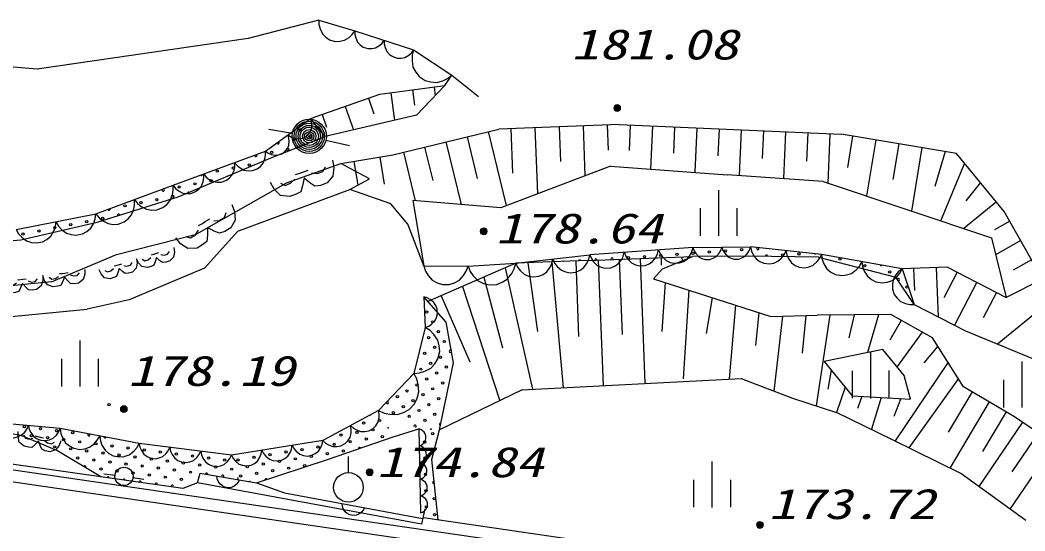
# Model space of a CAD drawing. Units: millimetres, scale not verified. Extents: x 40000 to 680000, y 20000 to 380000.
# Drawn here: x 186460 to 230227, y 261482 to 283720 of the extents above; entities that cross this region are included whole.
import ezdxf
from ezdxf.enums import TextEntityAlignment as Align

# ---------------------------------------------------------------- set-up
doc = ezdxf.new("R2010")
doc.units = ezdxf.units.MM
doc.header["$LTSCALE"] = 1000
doc.layers.add('M-BGD', color=7, linetype='Continuous', lineweight=25)
doc.layers.add('M-BGD-HTXT', color=7, linetype='Continuous', lineweight=13)
doc.styles.add('ＭＳ ゴシック', font='')
doc.styles.get('ＭＳ ゴシック').set_extended_font_data('MS Gothic')

# ---------------------------------------------------------------- blocks, each defined once
blk = doc.blocks.new('BUHIN531')
at = {"color": 7, "linetype": 'Continuous', "lineweight": 13}
for centre, radius in [((0, 0), 150), ((0, 0), 131), ((0, 0), 112), ((0, 0), 93.8), ((0, 0), 75), ((0, 0), 56.2), ((-1, 0), 37.5), ((0, 0), 18.8)]:
    blk.add_circle(centre, radius, dxfattribs=at)
blk = doc.blocks.new('BUHIN2')
at = {"color": 7, "linetype": 'Continuous', "lineweight": 25}
blk.add_circle((0, 0), 398, dxfattribs=at)
blk = doc.blocks.new('BUHIN5')
at = {"color": 7, "linetype": 'Continuous', "lineweight": 25}
for p, q in [((-72, 823), (-1204, 425)), ((943, 332), (-943, -332)), ((459, -687), (-674, -1085))]:
    blk.add_line(p, q, dxfattribs=at)
blk = doc.blocks.new('BUHIN13')
at = {"color": 7, "linetype": 'Continuous', "lineweight": 25}
for radius in [746, 660, 574, 484, 398, 292, 202, 116, 22.5]:
    blk.add_circle((0, 0), radius, dxfattribs=at)
blk = doc.blocks.new('BUHIN26')
at = {"color": 7, "linetype": 'Continuous', "lineweight": 25}
for points in [[(119, -939), (-96, -933), (-331, -848), (-490, -649), (-515, -447), (-503, -283), (-380, -163), (-211, -27), (-413, 62), (-572, 151), (-610, 299), (-634, 487), (-543, 742), (-326, 879), (-119, 939)], [(-194, 667), (-289, 550), (-268, 381), (-178, 240)], [(-48, 189), (-41, 62), (-29, -37), (-4, -191)], [(-109, -271), (-161, -421), (-139, -595), (-25, -699)]]:
    blk.add_lwpolyline(points, dxfattribs=at)
blk = doc.blocks.new('BUHIN41')
at = {"color": 7, "linetype": 'Continuous', "lineweight": 25}
for points in [[(497, -686), (325, -774), (104, -808), (-106, -720), (-213, -573), (-273, -439), (-229, -291), (-154, -112), (-351, -129), (-515, -127), (-608, -27), (-707, 110), (-745, 350), (-634, 550), (-497, 686)], [(-439, 440), (-463, 308), (-374, 184), (-243, 112)], [(-119, 128), (-59, 31), (-7, -41), (79, -152)], [(31, -260), (54, -400), (146, -527), (280, -561)]]:
    blk.add_lwpolyline(points, dxfattribs=at)
blk = doc.blocks.new('BUHIN42')
at = {"color": 7, "linetype": 'Continuous', "lineweight": 25}
for points in [[(430, -819), (231, -887), (-13, -890), (-227, -761), (-319, -585), (-364, -431), (-292, -279), (-184, -97), (-400, -84), (-576, -57), (-661, 65), (-747, 229), (-750, 494), (-599, 693), (-430, 819)], [(-406, 544), (-453, 405), (-375, 257), (-245, 159)], [(-109, 157), (-59, 42), (-14, -44), (61, -177)], [(-7, -286), (-4, -441), (76, -592), (216, -649)]]:
    blk.add_lwpolyline(points, dxfattribs=at)
blk = doc.blocks.new('BUHIN101')
at = {"color": 7, "linetype": 'Continuous', "lineweight": 25}
blk.add_lwpolyline([(-341, -129), (-286, -198), (-220, -249), (-125, -299), (-35, -311), (55, -307), (161, -267), (232, -211), (291, -142), (329, -41), (344, 40), (341, 129)], dxfattribs=at)
blk = doc.blocks.new('BUHIN102')
at = {"color": 7, "linetype": 'Continuous', "lineweight": 25}
blk.add_lwpolyline([(-321, 590), (-432, 472), (-509, 338), (-576, 153), (-576, -15), (-545, -178), (-446, -361), (-326, -475), (-185, -567), (8, -611), (159, -616), (321, -590)], dxfattribs=at)
blk = doc.blocks.new('BUHIN103')
at = {"color": 7, "linetype": 'Continuous', "lineweight": 25}
blk.add_lwpolyline([(-510, 466), (-579, 314), (-609, 159), (-612, -45), (-556, -208), (-471, -356), (-313, -501), (-158, -572), (10, -613), (213, -592), (362, -546), (510, -466)], dxfattribs=at)
blk = doc.blocks.new('BUHIN108')
at = {"color": 7, "linetype": 'Continuous', "lineweight": 25}
blk.add_lwpolyline([(-169, 674), (-311, 585), (-423, 471), (-538, 302), (-582, 134), (-592, -38), (-540, -246), (-450, -392), (-332, -520), (-150, -614), (1, -659), (169, -674)], dxfattribs=at)
blk = doc.blocks.new('BUHIN109')
at = {"color": 7, "linetype": 'Continuous', "lineweight": 25}
blk.add_lwpolyline([(-131, 865), (-320, 770), (-473, 641), (-638, 443), (-713, 237), (-747, 24), (-707, -244), (-611, -438), (-478, -613), (-262, -752), (-78, -826), (131, -865)], dxfattribs=at)
blk = doc.blocks.new('BUHIN110')
at = {"color": 7, "linetype": 'Continuous', "lineweight": 25}
blk.add_lwpolyline([(-142, 660), (-283, 577), (-395, 471), (-512, 311), (-560, 148), (-576, -17), (-532, -222), (-449, -366), (-339, -494), (-166, -591), (-21, -639), (142, -660)], dxfattribs=at)
blk = doc.blocks.new('BUHIN194')
at = {"color": 7, "linetype": 'Continuous', "lineweight": 25}
blk.add_lwpolyline([(-354, 731), (-496, 594), (-596, 438), (-687, 217), (-697, 14), (-669, -184), (-559, -411), (-421, -556), (-255, -674), (-25, -739), (158, -754), (354, -731)], dxfattribs=at)
blk = doc.blocks.new('BUHIN195')
at = {"color": 7, "linetype": 'Continuous', "lineweight": 25}
blk.add_lwpolyline([(-298, 690), (-434, 569), (-533, 429), (-627, 229), (-644, 41), (-625, -143), (-533, -357), (-411, -497), (-263, -613), (-53, -682), (115, -703), (298, -690)], dxfattribs=at)
blk = doc.blocks.new('BUHIN196')
at = {"color": 7, "linetype": 'Continuous', "lineweight": 25}
blk.add_lwpolyline([(-215, 590), (-334, 496), (-424, 383), (-511, 221), (-535, 65), (-529, -89), (-462, -272), (-367, -394), (-249, -498), (-77, -566), (62, -592), (215, -590)], dxfattribs=at)
blk = doc.blocks.new('BUHIN197')
at = {"color": 7, "linetype": 'Continuous', "lineweight": 25}
blk.add_lwpolyline([(-176, 755), (-337, 657), (-463, 533), (-594, 347), (-646, 159), (-661, -31), (-607, -265), (-508, -429), (-379, -574), (-179, -682), (-11, -735), (176, -755)], dxfattribs=at)
blk = doc.blocks.new('BUHIN198')
at = {"color": 7, "linetype": 'Continuous', "lineweight": 25}
blk.add_lwpolyline([(-144, 883), (-336, 784), (-491, 650), (-657, 446), (-732, 234), (-764, 16), (-719, -258), (-619, -455), (-482, -632), (-259, -772), (-71, -846), (144, -883)], dxfattribs=at)
blk = doc.blocks.new('BUHIN200')
at = {"color": 7, "linetype": 'Continuous', "lineweight": 25}
blk.add_lwpolyline([(-447, 762), (-589, 602), (-684, 424), (-765, 176), (-758, -45), (-710, -258), (-571, -494), (-409, -640), (-219, -754), (36, -804), (236, -804), (447, -762)], dxfattribs=at)
blk = doc.blocks.new('BUHIN201')
at = {"color": 7, "linetype": 'Continuous', "lineweight": 25}
blk.add_lwpolyline([(-573, 689), (-688, 506), (-754, 311), (-794, 51), (-751, -169), (-668, -374), (-490, -588), (-304, -707), (-95, -790), (168, -798), (368, -766), (573, -689)], dxfattribs=at)
blk = doc.blocks.new('BUHIN202')
at = {"color": 7, "linetype": 'Continuous', "lineweight": 25}
blk.add_lwpolyline([(-456, 551), (-548, 404), (-601, 249), (-633, 42), (-599, -134), (-533, -298), (-392, -468), (-243, -564), (-77, -630), (133, -637), (293, -611), (456, -551)], dxfattribs=at)
blk = doc.blocks.new('BUHIN203')
at = {"color": 7, "linetype": 'Continuous', "lineweight": 25}
blk.add_lwpolyline([(-497, 346), (-540, 206), (-548, 67), (-527, -110), (-459, -245), (-368, -364), (-214, -471), (-71, -516), (80, -532), (253, -490), (378, -433), (497, -346)], dxfattribs=at)
blk = doc.blocks.new('BUHIN205')
at = {"color": 7, "linetype": 'Continuous', "lineweight": 25}
blk.add_lwpolyline([(-16, 672), (-170, 618), (-299, 534), (-444, 400), (-521, 250), (-567, 91), (-562, -118), (-508, -275), (-424, -421), (-273, -548), (-140, -622), (16, -672)], dxfattribs=at)

msp = doc.modelspace()

# ---------------------------------------------------------------- linework, layer by layer
at = {"layer": 'M-BGD'}
for p, q in [((199470, 283720), (196391, 282918)), ((199470, 283720), (201044, 283258)), ((201044, 283258), (203603, 282428)), ((196391, 282918), (187202, 281578)), ((203603, 282428), (205270, 281329)), ((187202, 281578), (184296, 281822)), ((204967, 280876), (205270, 281329)), ((205270, 281329), (206430, 280396)), ((202133, 280494), (204967, 280876)), ((202606, 280558), (202768, 279354)), ((203550, 280685), (203640, 280016)), ((204967, 280876), (203730, 279578)), ((204495, 280812), (204546, 280433)), ((199114, 279432), (202133, 280494)), ((201630, 280317), (201870, 279636)), ((200623, 279963), (200984, 278939)), ((197147, 278014), (199114, 279432)), ((199750, 278653), (199114, 279432)), ((199617, 279609), (199809, 279061)), ((203730, 279578), (199750, 278653)), ((198320, 278782), (197291, 278951)), ((202692, 277853), (207316, 278978)), ((206854, 278866), (207638, 275643)), ((212554, 279176), (207316, 278978)), ((207840, 278998), (207913, 277059)), ((208888, 279038), (208996, 276156)), ((209935, 279078), (209992, 277558)), ((210983, 279117), (211065, 276936)), ((212030, 279156), (212072, 278059)), ((212554, 279176), (222219, 278750)), ((213037, 279155), (212988, 278043)), ((214004, 279113), (213921, 277232)), ((214970, 279070), (214920, 277925)), ((215936, 279027), (215851, 277094)), ((216903, 278984), (216851, 277809)), ((217869, 278942), (217782, 276956)), ((218836, 278899), (218783, 277692)), ((219803, 278857), (219713, 276817)), ((220769, 278814), (220714, 277575)), ((197431, 277733), (199750, 278653)), ((199775, 278495), (200814, 278255)), ((205004, 278416), (205666, 275692)), ((205929, 278641), (206371, 276823)), ((221736, 278771), (221641, 276627)), ((227253, 277919), (222219, 278750)), ((222722, 278667), (222497, 277302)), ((223729, 278501), (223327, 276064)), ((193123, 276529), (197147, 278014)), ((203154, 277966), (203668, 275854)), ((204079, 278191), (204432, 276740)), ((224736, 278334), (224478, 276775)), ((225743, 278168), (225287, 275408)), ((226750, 278002), (226308, 276481)), ((229330, 275389), (227253, 277919)), ((193352, 276021), (197431, 277733)), ((200428, 277472), (202692, 277853)), ((200994, 277567), (201168, 276534)), ((202126, 277758), (202325, 276571)), ((227599, 277497), (226549, 274972)), ((198108, 276650), (200428, 277472)), ((201680, 276816), (200428, 277472)), ((212179, 277357), (207394, 275551)), ((212179, 277357), (217254, 276988)), ((198108, 276650), (194145, 274396)), ((200818, 276341), (201680, 276816)), ((221441, 276694), (217254, 276988)), ((221441, 276694), (228768, 274244)), ((228292, 276654), (227655, 275853)), ((189763, 275281), (193123, 276529)), ((195946, 274532), (200818, 276341)), ((202610, 275728), (200818, 276341)), ((189819, 274922), (193352, 276021)), ((207394, 275551), (203561, 275863)), ((203561, 275863), (204042, 273017)), ((228984, 275810), (227565, 274646)), ((203347, 274840), (202610, 275728)), ((232659, 269489), (229330, 275389)), ((186293, 274604), (189763, 275281)), ((186487, 274161), (189819, 274922)), ((229568, 274967), (228906, 274594)), ((194490, 272915), (195946, 274532)), ((204042, 273017), (203347, 274840)), ((183216, 273852), (186487, 274161)), ((190660, 273516), (194145, 274396)), ((228768, 274244), (229410, 271638)), ((230043, 274124), (228949, 273507)), ((215771, 273821), (211274, 273506)), ((215771, 273821), (218280, 273850)), ((221362, 273515), (218280, 273850)), ((187827, 272327), (190660, 273516)), ((208048, 273138), (204216, 271469)), ((205970, 273012), (208048, 273138)), ((208048, 273138), (211274, 273506)), ((211191, 273249), (208048, 273138)), ((208572, 273157), (208991, 270160)), ((209619, 273193), (210112, 267717)), ((210667, 273230), (210782, 269946)), ((211191, 273249), (215744, 273422)), ((211646, 273266), (211854, 267809)), ((212557, 273301), (212682, 270034)), ((213467, 273335), (213675, 267904)), ((214378, 273370), (214390, 273049)), ((214449, 272891), (215744, 273422)), ((215289, 273405), (215295, 273238)), ((218172, 273446), (215744, 273422)), ((221230, 273404), (218172, 273446)), ((221230, 273404), (224609, 272524)), ((224885, 272887), (221362, 273515)), ((230519, 273281), (229721, 272832)), ((194490, 272915), (191210, 271535)), ((204042, 273017), (205970, 273012)), ((207584, 272936), (208778, 267647)), ((214051, 272455), (214449, 272891)), ((226853, 272971), (224885, 272887)), ((224885, 272887), (225409, 271339)), ((225377, 272908), (225418, 271955)), ((226361, 272950), (226452, 270801)), ((227279, 272748), (226694, 271626)), ((226853, 272971), (229410, 271638)), ((187827, 272327), (183425, 271889)), ((206656, 272532), (207472, 269450)), ((214051, 272455), (219155, 270817)), ((214561, 272291), (214410, 270164)), ((225409, 271339), (224609, 272524)), ((228131, 272304), (227158, 270437)), ((230994, 272439), (229410, 271638)), ((205728, 272128), (207350, 267151)), ((215582, 271964), (215342, 268100)), ((228983, 271860), (228410, 270761)), ((191210, 271535), (189376, 271134)), ((205017, 270567), (204040, 271668)), ((204040, 271668), (204107, 270337)), ((204800, 271723), (206053, 268846)), ((216603, 271636), (216342, 270080)), ((231470, 271596), (229032, 269614)), ((184412, 270654), (189376, 271134)), ((217624, 271309), (217339, 268096)), ((218645, 270981), (218486, 269559)), ((225409, 271339), (227646, 270185)), ((205340, 268801), (205017, 270567)), ((219155, 270817), (221193, 270869)), ((219665, 270830), (219286, 267571)), ((220684, 270856), (220524, 269216)), ((221725, 270874), (221142, 266924)), ((224382, 270901), (221193, 270869)), ((222788, 270885), (222554, 269887)), ((223850, 270895), (223369, 269247)), ((224838, 270647), (224343, 269785)), ((226206, 269886), (224382, 270901)), ((204107, 270337), (203613, 268341)), ((225750, 270140), (224658, 268633)), ((227646, 270185), (232196, 268310)), ((227552, 267757), (226206, 269886)), ((224035, 269386), (221479, 268852)), ((224972, 268253), (224035, 269386)), ((226430, 269531), (225823, 268798)), ((204731, 265886), (205340, 268801)), ((221479, 268852), (222700, 267362)), ((226879, 268821), (224573, 265398)), ((203613, 268341), (202077, 266728)), ((221784, 268480), (221643, 267648)), ((208328, 267623), (217866, 268124)), ((217866, 268124), (220099, 267255)), ((225246, 267216), (224972, 268253)), ((227328, 268112), (225173, 265101)), ((208328, 267623), (204731, 265886)), ((222395, 267735), (222022, 266644)), ((227923, 267539), (226883, 265774)), ((229777, 266447), (227552, 267757)), ((220099, 267255), (222026, 266643)), ((222700, 267362), (225246, 267216)), ((223124, 267338), (222935, 266812)), ((223973, 267289), (223539, 265904)), ((224822, 267240), (224514, 266461)), ((228665, 267102), (226964, 264214)), ((193548, 263335), (169848, 266696)), ((202077, 266728), (199640, 265422)), ((224466, 265451), (222026, 266643)), ((229406, 266665), (228387, 264935)), ((169816, 266528), (227810, 258085)), ((188209, 265938), (182674, 266449)), ((230122, 266212), (228215, 263413)), ((231846, 265037), (229777, 266447)), ((169741, 266013), (227735, 257570)), ((186505, 265633), (185244, 265843)), ((191649, 265286), (188209, 265938)), ((202705, 265578), (203824, 265920)), ((203824, 265920), (203907, 262273)), ((204396, 264597), (204731, 265886)), ((230811, 265742), (229659, 264051)), ((188055, 264989), (186505, 265633)), ((195665, 264779), (191649, 265286)), ((199640, 265422), (195665, 264779)), ((199847, 264596), (202705, 265578)), ((227430, 263983), (224466, 265451)), ((231501, 265272), (229566, 262433)), ((189973, 263842), (188055, 264989)), ((196754, 263580), (199847, 264596)), ((200762, 264033), (200762, 264728)), ((204677, 261957), (204396, 264597)), ((190612, 263897), (190115, 263952)), ((194192, 263581), (194298, 263994)), ((194298, 263994), (196759, 263579)), ((230261, 261929), (227430, 263983)), ((191356, 263802), (191851, 263732)), ((194192, 263581), (193548, 263335)), ((203947, 261782), (194192, 263581)), ((196759, 263579), (197970, 263133)), ((197970, 263133), (203990, 262023)), ((204083, 262450), (203947, 261782)), ((229269, 258378), (204031, 262051))]:
    msp.add_line(p, q, dxfattribs=at)
for points in [[(199470, 283720), (199476, 283522), (199525, 283340), (199628, 283122), (199773, 282977), (199941, 282864), (200185, 282792), (200387, 282797), (200588, 282841), (200792, 282969), (200928, 283096), (201044, 283258)], [(203603, 282428), (203539, 282195), (203532, 281967), (203574, 281676), (203691, 281455), (203846, 281263), (204104, 281093), (204341, 281026), (204591, 281005), (204874, 281082), (205077, 281181), (205270, 281329)], [(200063, 277626), (200126, 277306), (200080, 276931), (199839, 276630), (199549, 276525), (199303, 276488), (199084, 276630), (198827, 276833), (198764, 276505), (198685, 276241), (198479, 276135), (198210, 276037), (197803, 276087), (197528, 276361), (197371, 276647)], [(198453, 277002), (198640, 277055), (198781, 277106), (199001, 277194)], [(199154, 277067), (199393, 277039), (199642, 277130), (199758, 277332)], [(197798, 276626), (198002, 276526), (198244, 276614), (198423, 276793)], [(195679, 275690), (195800, 275391), (195825, 275017), (195646, 274679), (195384, 274522), (195152, 274441), (194912, 274538), (194624, 274688), (194623, 274357), (194596, 274084), (194415, 273944), (194172, 273798), (193766, 273771), (193448, 273986), (193241, 274234)], [(194898, 274976), (195136, 274994), (195361, 275128), (195437, 275347)], [(194228, 274783), (194400, 274869), (194528, 274945), (194726, 275071)], [(193660, 274294), (193878, 274234), (194097, 274365), (194238, 274573)], [(205970, 273012), (206063, 272778), (206200, 272583), (206416, 272367), (206652, 272256), (206901, 272193), (207223, 272213), (207462, 272305), (207683, 272444), (207872, 272685), (207979, 272895), (208048, 273138)], [(204042, 273017), (204114, 272795), (204229, 272607), (204416, 272395), (204628, 272278), (204855, 272205), (205153, 272205), (205380, 272276), (205593, 272391), (205781, 272603), (205893, 272791), (205970, 273012)], [(224885, 272887), (224727, 272769), (224607, 272625), (224488, 272416), (224453, 272215), (224456, 272013), (224537, 271773), (224657, 271611), (224807, 271472), (225029, 271379), (225210, 271341), (225409, 271339)], [(204106, 270337), (204257, 270395), (204383, 270481), (204523, 270618), (204595, 270768), (204637, 270927), (204627, 271134), (204569, 271288), (204482, 271430), (204329, 271553), (204195, 271623), (204040, 271668)], [(203613, 268341), (203861, 268360), (204085, 268431), (204353, 268571), (204527, 268761), (204660, 268977), (204736, 269287), (204719, 269540), (204654, 269789), (204482, 270038), (204316, 270200), (204106, 270337)], [(202076, 266729), (202320, 266612), (202569, 266559), (202896, 266548), (203162, 266633), (203403, 266765), (203641, 267015), (203761, 267262), (203833, 267531), (203806, 267858), (203737, 268100), (203613, 268341)], [(196019, 263704), (195960, 263597), (195885, 263511), (195773, 263418), (195654, 263377), (195533, 263362), (195380, 263388), (195270, 263442), (195171, 263519), (195093, 263644), (195051, 263750), (195033, 263870)], [(201465, 262489), (201405, 262383), (201328, 262298), (201215, 262207), (201096, 262168), (200974, 262155), (200821, 262183), (200712, 262239), (200615, 262318), (200539, 262444), (200498, 262550), (200482, 262670)]]:
    msp.add_lwpolyline(points, dxfattribs=at)
for centre, radius in [((198670, 278930), 49.8), ((198391, 278515), 49.8), ((199085, 278651), 49.8), ((197418, 277965), 49.8), ((198112, 278100), 49.8), ((195057, 277143), 49.8), ((195751, 277279), 49.8), ((196445, 277414), 49.8), ((194084, 276592), 49.8), ((194778, 276728), 49.8), ((193390, 276457), 49.8), ((191723, 275771), 49.8), ((192417, 275906), 49.8), ((193111, 276042), 49.8), ((191029, 275635), 49.8), ((188668, 274813), 49.8), ((189362, 274949), 49.8), ((190056, 275085), 49.8), ((186586, 274406), 49.8), ((187280, 274542), 49.8), ((187974, 274678), 49.8), ((215068, 273521), 49.8), ((215774, 273571), 49.8), ((216479, 273621), 49.8), ((217184, 273670), 49.8), ((217890, 273720), 49.8), ((219678, 273491), 49.8), ((220383, 273540), 49.8), ((212952, 273373), 49.8), ((213657, 273422), 49.8), ((214363, 273472), 49.8), ((222171, 273312), 49.8), ((223254, 273033), 49.8), ((224337, 272755), 49.8), ((225092, 272099), 49.8), ((204166, 271012), 49.8), ((204425, 270583), 49.8), ((204683, 270155), 49.8), ((204255, 269897), 49.8), ((204941, 269727), 49.8), ((204085, 269211), 49.8), ((204513, 269469), 49.8), ((204344, 268783), 49.8), ((204772, 269041), 49.8), ((203916, 268524), 49.8), ((204602, 268354), 49.8), ((205030, 268613), 49.8), ((203746, 267838), 49.8), ((204174, 268096), 49.8), ((204861, 267926), 49.8), ((203318, 267579), 49.8), ((204005, 267410), 49.8), ((204433, 267668), 49.8), ((190333, 266981), 49.8), ((202890, 267321), 49.8), ((203576, 267151), 49.8), ((204263, 266982), 49.8), ((204691, 267240), 49.8), ((202720, 266634), 49.8), ((203148, 266893), 49.8), ((203835, 266723), 49.8), ((204521, 266554), 49.8), ((201423, 266175), 49.8), ((202121, 266288), 49.8), ((203407, 266465), 49.8), ((204093, 266295), 49.8), ((186648, 266020), 49.8), ((186955, 265625), 49.8), ((187350, 265932), 49.8), ((188051, 265844), 49.8), ((188753, 265755), 49.8), ((200432, 265656), 49.8), ((201130, 265769), 49.8), ((201828, 265882), 49.8), ((204431, 265718), 49.8), ((187656, 265537), 49.8), ((188358, 265449), 49.8), ((189059, 265360), 49.8), ((189761, 265272), 49.8), ((190462, 265183), 49.8), ((200140, 265250), 49.8), ((200838, 265363), 49.8), ((201536, 265477), 49.8), ((202234, 265590), 49.8), ((204086, 265357), 49.8), ((187963, 265142), 49.8), ((188664, 265054), 49.8), ((189366, 264965), 49.8), ((190067, 264877), 49.8), ((190769, 264788), 49.8), ((191164, 265095), 49.8), ((191866, 265007), 49.8), ((192567, 264918), 49.8), ((193269, 264830), 49.8), ((193970, 264741), 49.8), ((197348, 264798), 49.8), ((198046, 264911), 49.8), ((198744, 265024), 49.8), ((199442, 265137), 49.8), ((199847, 264845), 49.8), ((200545, 264958), 49.8), ((204448, 265011), 49.8), ((188971, 264659), 49.8), ((189672, 264570), 49.8), ((190374, 264482), 49.8), ((191076, 264393), 49.8), ((191471, 264700), 49.8), ((191777, 264305), 49.8), ((192172, 264612), 49.8), ((192874, 264523), 49.8), ((193575, 264435), 49.8), ((194277, 264346), 49.8), ((194672, 264653), 49.8), ((195373, 264565), 49.8), ((195952, 264572), 49.8), ((196650, 264685), 49.8), ((197055, 264393), 49.8), ((197753, 264506), 49.8), ((198451, 264619), 49.8), ((198857, 264326), 49.8), ((199149, 264732), 49.8), ((204102, 264650), 49.8), ((189979, 264175), 49.8), ((190681, 264087), 49.8), ((191382, 263998), 49.8), ((192084, 263910), 49.8), ((192479, 264217), 49.8), ((193180, 264128), 49.8), ((193882, 264040), 49.8), ((194978, 264258), 49.8), ((195680, 264170), 49.8), ((196065, 263874), 49.8), ((196357, 264280), 49.8), ((196763, 263987), 49.8), ((197461, 264100), 49.8), ((198159, 264213), 49.8), ((200762, 263378), 645), ((204118, 263943), 49.8), ((192785, 263822), 49.8), ((193487, 263733), 49.8), ((204135, 263236), 49.8), ((204496, 262890), 49.8), ((204151, 262529), 49.8), ((204512, 262183), 49.8)]:
    msp.add_circle(centre, radius, dxfattribs=at)
for centre, start, end in [((198949, 279345), 245.4935, 6.1077), ((199364, 279066), 80.4808, 357.9515), ((197697, 278380), 184.6723, 66.929), ((198806, 278236), 73.5506, 149.7094), ((196724, 277829), 166.8848, 53.6513), ((194363, 277007), 223.4961, 357.04), ((195472, 276864), 83.4094, 142.1197), ((192696, 276321), 133.6322, 87.1027), ((193805, 276178), 61.2684, 164.2606), ((190335, 275499), 206.8603, 13.8746), ((190750, 275220), 7.4948, 207.0806), ((218595, 273769), 105.3959, 62.1764), ((221089, 273590), 239.8433, 287.729), ((210131, 273175), 49.8098, 134.1986), ((210836, 273224), 15.9615, 168.0469), ((211541, 273274), 348.5122, 195.8551), ((212247, 273323), 318.4322, 225.9351), ((218972, 273441), 351.5521, 186.8963), ((223960, 273083), 207.8229, 311.9787), ((224715, 272427), 262.1036, 165.9125), ((205200, 269299), 24.9581, 355.828), ((203488, 268266), 277.1801, 355.5883), ((202462, 267062), 146.6924, 126.0761), ((201715, 266580), 261.5237, 334.9009), ((204949, 266812), 107.4854, 228.9022), ((204780, 266125), 76.7795, 259.6081), ((189454, 265667), 125.1612, 33.3627), ((202526, 265995), 178.6552, 238.6271), ((203665, 266037), 283.0809, 207.2549), ((204352, 265867), 39.7991, 135.9208), ((190156, 265578), 179.953, 338.5708), ((201243, 265071), 24.4477, 193.4643), ((189277, 264264), 323.3961, 154.8373), ((194583, 263951), 343.6415, 177.2271), ((195285, 263863), 305.2581, 215.6106), ((204464, 264304), 143.6504, 228.5415), ((190286, 263780), 12.0438, 151.8172), ((190987, 263692), 359.0456, 164.8153), ((191689, 263603), 346.413, 177.448), ((192390, 263515), 333.4994, 190.3616), ((193092, 263427), 319.5067, 204.3543), ((195986, 263775), 148.7844, 243.0511), ((196470, 263582), 55.8637, 105.0105), ((197168, 263695), 42.1349, 174.2598), ((204480, 263597), 69.506, 302.686)]:
    msp.add_arc(centre, 49.8, start, end, dxfattribs=at)

# ---------------------------------------------------------------- block references
at = {"layer": 'M-BGD', "rotation": 70.63936}
for name, p in [('BUHIN205', (201684, 283051)), ('BUHIN205', (202964, 282636)), ('BUHIN13', (199054, 278662)), ('BUHIN203', (198622, 279078)), ('BUHIN203', (197639, 278369)), ('BUHIN202', (196477, 277767)), ('BUHIN202', (195135, 277272)), ('BUHIN202', (193794, 276776)), ('BUHIN201', (192283, 276217)), ('BUHIN201', (190603, 275593)), ('BUHIN5', (216884, 275322)), ('BUHIN200', (188896, 275112)), ('BUHIN200', (187160, 274773)), ('BUHIN41', (192341, 273574)), ('BUHIN194', (210468, 273414)), ('BUHIN195', (212024, 273558)), ('BUHIN195', (213522, 273663)), ('BUHIN195', (215021, 273768)), ('BUHIN196', (216398, 273828)), ('BUHIN196', (217653, 273843)), ('BUHIN197', (219051, 273766)), ('BUHIN197', (220591, 273599)), ('BUHIN41', (190717, 273092)), ('BUHIN194', (208854, 273230)), ('BUHIN198', (222243, 273358)), ('BUHIN42', (186538, 272464)), ('BUHIN42', (188368, 272732)), ('BUHIN198', (224004, 273044)), ('BUHIN5', (189065, 268770)), ('BUHIN5', (223503, 268253)), ('BUHIN5', (230097, 267855)), ('BUHIN103', (201467, 266402)), ('BUHIN108', (186133, 266130)), ('BUHIN108', (187517, 266002)), ('BUHIN109', (189069, 265775)), ('BUHIN103', (200249, 265748)), ('BUHIN26', (187307, 265606)), ('BUHIN109', (190789, 265449)), ('BUHIN102', (198978, 265315)), ('BUHIN101', (203832, 265555)), ('BUHIN110', (192318, 265201)), ('BUHIN110', (193657, 265032)), ('BUHIN102', (196328, 264886)), ('BUHIN102', (197653, 265100)), ('BUHIN110', (194996, 264863)), ('BUHIN101', (203849, 264826)), ('BUHIN2', (190985, 263855)), ('BUHIN101', (203865, 264097)), ('BUHIN5', (216597, 263504)), ('BUHIN101', (203882, 263367)), ('BUHIN101', (203898, 262638))]:
    msp.add_blockref(name, p, dxfattribs=at)
at = {"layer": 'M-BGD-HTXT', "rotation": 70.63936}
for p in [(212468, 279893), (206655, 274524), (190979, 266783), (201687, 264034), (218688, 261740)]:
    msp.add_blockref('BUHIN531', p, dxfattribs=at)

# ---------------------------------------------------------------- texts
at = {"layer": 'M-BGD-HTXT', "style": 'ＭＳ ゴシック', "oblique": 15, "width": 1.35}
for s, p in [('181.08', (210467, 281610)), ('178.64', (207174, 273599)), ('178.19', (191150, 267398)), ('174.84', (201989, 263426)), ('173.72', (219059, 261602))]:
    msp.add_text(s, height=1320, dxfattribs=at).set_placement(p, align=Align.BOTTOM_LEFT)

doc.saveas('drawing.dxf')
